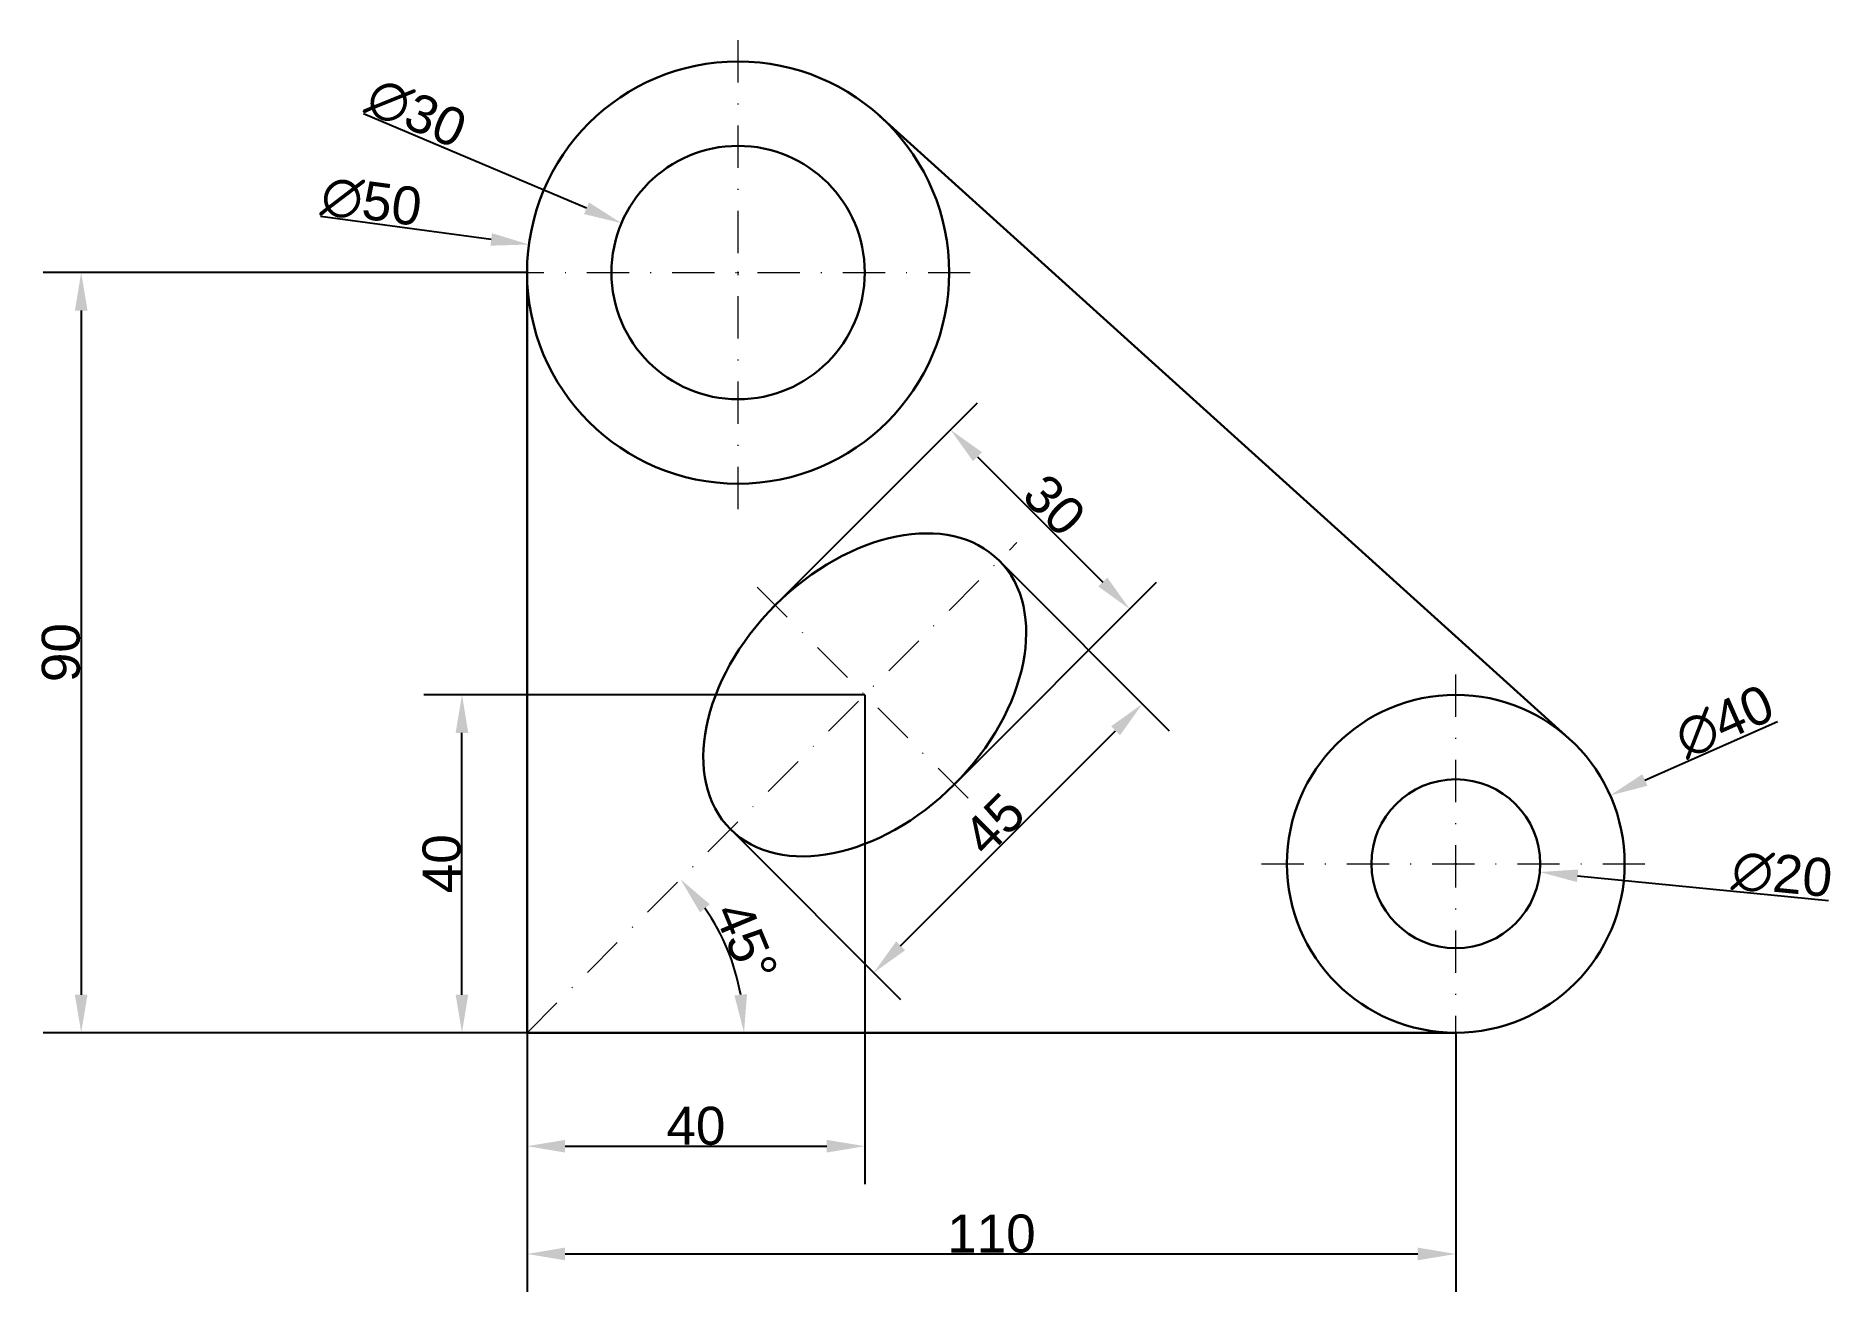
# Model space of a CAD drawing. Header units: inches. Extents: x -58 to 155, y -31 to 118.
import ezdxf

# ---------------------------------------------------------------- set-up
doc = ezdxf.new("R2010")
doc.units = ezdxf.units.IN
doc.header["$LTSCALE"] = 10
doc.header["$MEASUREMENT"] = 0
doc.linetypes.add('DASHDOT', pattern=[1, 0.5, -0.25, 0, -0.25])
doc.layers.add('BLU', color=5, linetype='Continuous', lineweight=30)
doc.layers.add('RED', color=1, linetype='DASHDOT', lineweight=20)
doc.styles.add('Text 4.5', font='arial.ttf')
doc.dimstyles.new('Cote 4.5', dxfattribs={"dimtxt": 4.5, "dimasz": 4.5, "dimexe": 4.5, "dimexo": 0, "dimgap": 0.09, "dimtad": 1, "dimdec": 0, "dimzin": 0, "dimdsep": 46, "dimtxsty": 'Text 4.5', "dimcen": 0.09, "dimadec": 0, "dimazin": 0, "dimtfac": 1, "dimtdec": 0, "dimtofl": 0, "dimtmove": 0, "dimatfit": 0, "dimfxl": 1, "dimtolj": 1, "dimtzin": 0, "dimarcsym": 1})

# ---------------------------------------------------------------- blocks, each defined once
blk = doc.blocks.new('*D2')
at = {"color": 0, "lineweight": -2, "transparency": 16777216}
for p, q in [((-4.24, 93.92), (-24.47, 96.63)), ((24.91, 90), (25.09, 90)), ((25, 89.91), (25, 90.09))]:
    blk.add_line(p, q, dxfattribs=at)
at = {"color": 0, "transparency": 16777216}
blk.add_solid([(-4.14, 94.66), (-4.34, 93.18), (0.22, 93.32)], dxfattribs=at)
at = {"layer": 'Defpoints', "color": 0, "transparency": 16777216}
for p in [(0.22, 93.32), (49.78, 86.68)]:
    blk.add_point(p, dxfattribs=at)
at = {"color": 0, "transparency": 16777216, "insert": (-18.43, 98.36), "char_height": 4.5, "attachment_point": 5, "rotation": 352.3668, "style": 'Text 4.5'}
blk.add_mtext('\\A1;∅50', dxfattribs=at)
blk = doc.blocks.new('*D3')
at = {"color": 0, "lineweight": -2, "transparency": 16777216}
for p, q in [((7.05, 97.61), (-19.39, 108.81)), ((24.91, 90), (25.09, 90)), ((25, 89.91), (25, 90.09))]:
    blk.add_line(p, q, dxfattribs=at)
at = {"color": 0, "transparency": 16777216}
blk.add_solid([(7.34, 98.3), (6.75, 96.92), (11.19, 95.85)], dxfattribs=at)
at = {"layer": 'Defpoints', "color": 0, "transparency": 16777216}
for p in [(11.19, 95.85), (38.81, 84.15)]:
    blk.add_point(p, dxfattribs=at)
at = {"color": 0, "transparency": 16777216, "insert": (-13.12, 108.88), "char_height": 4.5, "attachment_point": 5, "rotation": 337.0355, "style": 'Text 4.5'}
blk.add_mtext('\\A1;∅30', dxfattribs=at)
blk = doc.blocks.new('*D4')
at = {"color": 0, "lineweight": -2, "transparency": 16777216}
blk.add_arc((0, 0), 25.7, 10.0446, 34.9554, dxfattribs=at)
at = {"color": 0, "transparency": 16777216}
for points in [[(20.49, 14.24), (21.64, 15.21), (18.17, 18.17)], [(26.05, 4.55), (24.56, 4.42), (25.7, 0)]]:
    blk.add_solid(points, dxfattribs=at)
at = {"layer": 'Defpoints', "color": 0, "transparency": 16777216}
for p in [(58.03, 58.03), (24.83, 6.65), (0, 0), (0, 0), (110, 0)]:
    blk.add_point(p, dxfattribs=at)
at = {"color": 0, "transparency": 16777216, "insert": (25.94, 10.75), "char_height": 4.5, "attachment_point": 5, "rotation": 292.5, "style": 'Text 4.5'}
blk.add_mtext('\\A1;45°', dxfattribs=at)
blk = doc.blocks.new('*D5')
at = {"color": 0, "lineweight": -2, "transparency": 16777216}
for p, q in [((0, 0), (0, -30.7)), ((110, 0), (110, -30.7)), ((4.5, -26.2), (105.5, -26.2))]:
    blk.add_line(p, q, dxfattribs=at)
at = {"color": 0, "transparency": 16777216}
for points in [[(4.5, -25.45), (4.5, -26.95), (0, -26.2)], [(105.5, -25.45), (105.5, -26.95), (110, -26.2)]]:
    blk.add_solid(points, dxfattribs=at)
at = {"layer": 'Defpoints', "color": 0, "transparency": 16777216}
for p in [(0, 0), (110, 0), (110, -26.2)]:
    blk.add_point(p, dxfattribs=at)
at = {"color": 0, "transparency": 16777216, "insert": (55, -23.81), "char_height": 4.5, "attachment_point": 5, "style": 'Text 4.5'}
blk.add_mtext('\\A1;110', dxfattribs=at)
blk = doc.blocks.new('*D6')
at = {"color": 0, "lineweight": -2, "transparency": 16777216}
for p, q in [((40, 40), (40, -17.94)), ((0, 0), (0, -17.94)), ((4.5, -13.44), (35.5, -13.44))]:
    blk.add_line(p, q, dxfattribs=at)
at = {"color": 0, "transparency": 16777216}
for points in [[(4.5, -12.69), (4.5, -14.19), (0, -13.44)], [(35.5, -12.69), (35.5, -14.19), (40, -13.44)]]:
    blk.add_solid(points, dxfattribs=at)
at = {"layer": 'Defpoints', "color": 0, "transparency": 16777216}
for p in [(40, 40), (0, 0), (40, -13.44)]:
    blk.add_point(p, dxfattribs=at)
at = {"color": 0, "transparency": 16777216, "insert": (20, -11.05), "char_height": 4.5, "attachment_point": 5, "style": 'Text 4.5'}
blk.add_mtext('\\A1;40', dxfattribs=at)
blk = doc.blocks.new('*D7')
at = {"color": 0, "lineweight": -2, "transparency": 16777216}
for p, q in [((0, 90), (-57.31, 90)), ((-52.81, 85.5), (-52.81, 4.5)), ((0, 0), (-57.31, 0))]:
    blk.add_line(p, q, dxfattribs=at)
at = {"color": 0, "transparency": 16777216}
for points in [[(-53.56, 85.5), (-52.06, 85.5), (-52.81, 90)], [(-53.56, 4.5), (-52.06, 4.5), (-52.81, 0)]]:
    blk.add_solid(points, dxfattribs=at)
at = {"layer": 'Defpoints', "color": 0, "transparency": 16777216}
for p in [(0, 90), (0, 0), (-52.81, 0)]:
    blk.add_point(p, dxfattribs=at)
at = {"color": 0, "transparency": 16777216, "insert": (-55.2, 45), "char_height": 4.5, "attachment_point": 5, "rotation": 90, "style": 'Text 4.5'}
blk.add_mtext('\\A1;90', dxfattribs=at)
blk = doc.blocks.new('*D8')
at = {"color": 0, "lineweight": -2, "transparency": 16777216}
for p, q in [((40, 40), (-12.21, 40)), ((-7.71, 4.5), (-7.71, 35.5)), ((0, 0), (-12.21, 0))]:
    blk.add_line(p, q, dxfattribs=at)
at = {"color": 0, "transparency": 16777216}
for points in [[(-8.46, 35.5), (-6.96, 35.5), (-7.71, 40)], [(-8.46, 4.5), (-6.96, 4.5), (-7.71, 0)]]:
    blk.add_solid(points, dxfattribs=at)
at = {"layer": 'Defpoints', "color": 0, "transparency": 16777216}
for p in [(-7.71, 40), (40, 40), (0, 0)]:
    blk.add_point(p, dxfattribs=at)
at = {"color": 0, "transparency": 16777216, "insert": (-10.1, 20), "char_height": 4.5, "attachment_point": 5, "rotation": 90, "style": 'Text 4.5'}
blk.add_mtext('\\A1;40', dxfattribs=at)
blk = doc.blocks.new('*D9')
at = {"color": 0, "lineweight": -2, "transparency": 16777216}
for p, q in [((55.91, 55.91), (76.07, 35.75)), ((44.25, 10.29), (69.71, 35.75)), ((24.09, 24.09), (44.25, 3.93))]:
    blk.add_line(p, q, dxfattribs=at)
at = {"color": 0, "transparency": 16777216}
for points in [[(69.18, 36.28), (70.24, 35.22), (72.89, 38.93)], [(43.72, 10.82), (44.78, 9.76), (41.07, 7.11)]]:
    blk.add_solid(points, dxfattribs=at)
at = {"layer": 'Defpoints', "color": 0, "transparency": 16777216}
for p in [(55.91, 55.91), (72.89, 38.93), (24.09, 24.09)]:
    blk.add_point(p, dxfattribs=at)
at = {"color": 0, "transparency": 16777216, "insert": (55.3, 24.7), "char_height": 4.5, "attachment_point": 5, "rotation": 45, "style": 'Text 4.5'}
blk.add_mtext('\\A1;45', dxfattribs=at)
blk = doc.blocks.new('*D10')
at = {"color": 0, "lineweight": -2, "transparency": 16777216}
for p, q in [((29.39, 50.61), (53.35, 74.56)), ((53.35, 68.2), (68.2, 53.35)), ((50.61, 29.39), (74.56, 53.35))]:
    blk.add_line(p, q, dxfattribs=at)
at = {"color": 0, "transparency": 16777216}
for points in [[(53.88, 68.73), (52.82, 67.67), (50.16, 71.38)], [(68.73, 53.88), (67.67, 52.82), (71.38, 50.16)]]:
    blk.add_solid(points, dxfattribs=at)
at = {"layer": 'Defpoints', "color": 0, "transparency": 16777216}
for p in [(29.39, 50.61), (71.38, 50.16), (50.61, 29.39)]:
    blk.add_point(p, dxfattribs=at)
at = {"color": 0, "transparency": 16777216, "insert": (62.46, 62.46), "char_height": 4.5, "attachment_point": 5, "rotation": 315, "style": 'Text 4.5'}
blk.add_mtext('\\A1;30', dxfattribs=at)
blk = doc.blocks.new('*D11')
at = {"color": 0, "lineweight": -2, "transparency": 16777216}
for p, q in [((132.41, 29.91), (148.1, 36.86)), ((109.91, 20), (110.09, 20)), ((110, 19.91), (110, 20.09))]:
    blk.add_line(p, q, dxfattribs=at)
at = {"color": 0, "transparency": 16777216}
blk.add_solid([(132.1, 30.6), (132.71, 29.23), (128.29, 28.09)], dxfattribs=at)
at = {"layer": 'Defpoints', "color": 0, "transparency": 16777216}
for p in [(128.29, 28.09), (91.71, 11.91)]:
    blk.add_point(p, dxfattribs=at)
at = {"color": 0, "transparency": 16777216, "insert": (141.83, 36.83), "char_height": 4.5, "attachment_point": 5, "rotation": 23.8621, "style": 'Text 4.5'}
blk.add_mtext('\\A1;∅40', dxfattribs=at)
blk = doc.blocks.new('*D12')
at = {"color": 0, "lineweight": -2, "transparency": 16777216}
for p, q in [((109.91, 20), (110.09, 20)), ((110, 19.91), (110, 20.09)), ((124.43, 18.58), (154.13, 15.65))]:
    blk.add_line(p, q, dxfattribs=at)
at = {"color": 0, "transparency": 16777216}
blk.add_solid([(124.5, 19.32), (124.36, 17.83), (119.95, 19.02)], dxfattribs=at)
at = {"layer": 'Defpoints', "color": 0, "transparency": 16777216}
for p in [(100.05, 20.98), (119.95, 19.02)]:
    blk.add_point(p, dxfattribs=at)
at = {"color": 0, "transparency": 16777216, "insert": (148.65, 18.71), "char_height": 4.5, "attachment_point": 5, "rotation": 354.3654, "style": 'Text 4.5'}
blk.add_mtext('\\A1;∅20', dxfattribs=at)

msp = doc.modelspace()

# ---------------------------------------------------------------- linework, layer by layer
at = {"layer": 'BLU'}
for p, q in [((41.75, 108.56), (123.4, 34.85)), ((0, 0), (0, 90)), ((0, 0), (110, 0))]:
    msp.add_line(p, q, dxfattribs=at)
for centre, radius in [((25, 90), 25), ((25, 90), 15), ((110, 20), 20), ((110, 20), 10)]:
    msp.add_circle(centre, radius, dxfattribs=at)
msp.add_ellipse((40, 40), major_axis=(15.91, 15.91), ratio=0.666667, dxfattribs=at)
at = {"layer": 'RED'}
for p, q in [((25, 62), (25, 118)), ((-3, 90), (53, 90)), ((0, 0), (58.03, 58.03)), ((27.27, 52.73), (52.73, 27.27)), ((110, -3), (110, 43)), ((87, 20), (133, 20))]:
    msp.add_line(p, q, dxfattribs=at)

# ---------------------------------------------------------------- dimensions: what is measured, and where the dimension line sits
for p1, p2, picture, middle in [((38.81, 84.15), (11.19, 95.85), '*D3', (-14.1, 106.57)), ((49.78, 86.68), (0.22, 93.32), '*D2', (-18.76, 95.87)), ((91.71, 11.91), (128.29, 28.09), '*D11', (142.84, 34.53)), ((100.05, 20.98), (119.95, 19.02), '*D12', (148.4, 16.21))]:
    dim = msp.add_diameter_dim_2p(p1=p1, p2=p2, dimstyle='Cote 4.5')
    dim.commit()
    dim.dimension.update_dxf_attribs({"geometry": picture, "text_midpoint": middle, "dimtype": 163})
for base, p1, p2, picture, middle in [((-52.81, 0), (0, 90), (0, 0), '*D7', (-55.2, 45)), ((-7.71, 40), (0, 0), (40, 40), '*D8', (-10.1, 20))]:
    dim = msp.add_linear_dim(base=base, p1=p1, p2=p2, angle=90, dimstyle='Cote 4.5')
    dim.commit()
    dim.dimension.update_dxf_attribs({"geometry": picture, "text_midpoint": middle})
for p1, p2, distance, picture, middle in [((29.39, 50.61), (50.61, 29.39), 29.38, '*D10', (62.46, 62.46)), ((24.09, 24.09), (55.91, 55.91), -24.01, '*D9', (55.3, 24.7))]:
    dim = msp.add_aligned_dim(p1=p1, p2=p2, distance=distance, dimstyle='Cote 4.5')
    dim.commit()
    dim.dimension.update_dxf_attribs({"geometry": picture, "text_midpoint": middle})
dim = msp.add_angular_dim_2l(base=(24.83, 6.65), line1=((0, 0), (110, 0)), line2=((0, 0), (58.03, 58.03)), dimstyle='Cote 4.5')
dim.commit()
dim.dimension.update_dxf_attribs({"geometry": '*D4', "text_midpoint": (25.94, 10.75)})
for base, p2, picture, middle in [((40, -13.44), (40, 40), '*D6', (20, -11.05)), ((110, -26.2), (110, 0), '*D5', (55, -23.81))]:
    dim = msp.add_linear_dim(base=base, p1=(0, 0), p2=p2, dimstyle='Cote 4.5')
    dim.commit()
    dim.dimension.update_dxf_attribs({"geometry": picture, "text_midpoint": middle})

doc.saveas('drawing.dxf')
